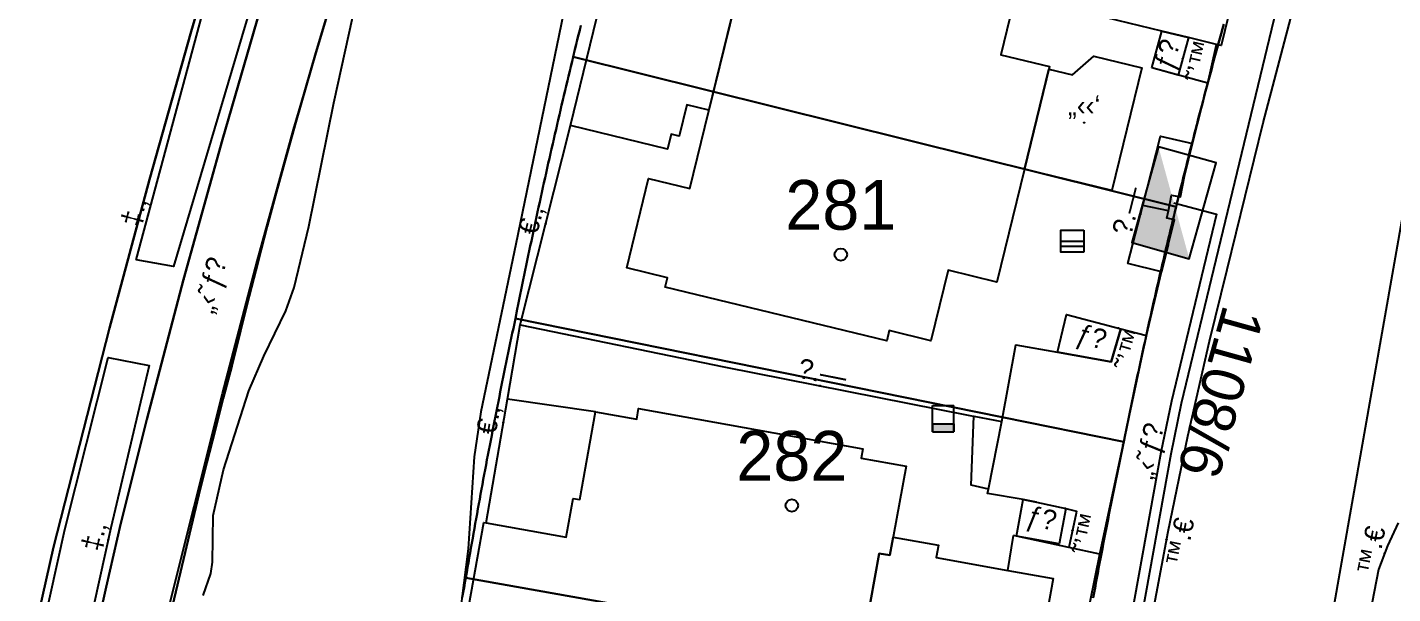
# Model space of a CAD drawing. Header units: metres. Extents: x 218299 to 220222, y 572714 to 574340.
# Drawn here: x 218729.6 to 218784.4, y 573482.5 to 573505.3 of the extents above; entities that cross this region are included whole.
import ezdxf
from ezdxf.enums import TextEntityAlignment as Align

# ---------------------------------------------------------------- set-up
doc = ezdxf.new("R2010")
doc.units = ezdxf.units.M
doc.header["$MEASUREMENT"] = 0
for name, color, linetype in [('1601', 44, 'LANDBORDER'), ('1602', 44, 'Continuous'), ('1603', 44, 'Continuous'), ('6151', 102, 'CABLEUNDEXIST03'), ('6261', 7, 'Continuous'), ('A_POINTS', 2, 'Continuous'), ('M2200', 253, 'Continuous'), ('M2207', 253, 'Continuous'), ('M2401', 7, 'Continuous'), ('M2404', 7, 'Continuous'), ('M2407', 253, 'Continuous'), ('M2408', 253, 'Continuous'), ('M2412', 253, 'Continuous'), ('M2420', 253, 'Continuous'), ('M2602', 253, 'Continuous'), ('M2604', 253, 'Continuous'), ('M2605', 253, 'Continuous'), ('M2612', 253, 'Continuous'), ('M2802', 253, 'Continuous'), ('M2809', 253, 'Continuous'), ('M5203', 253, 'Continuous'), ('M5235', 253, 'Continuous')]:
    doc.layers.add(name, color=color, linetype=linetype)
doc.styles.add('HEBTXT', font='HEBTXT')
doc.styles.add('MAVAT_HEBTXT', font='HEBTXT')
doc.linetypes.add('CABLEUNDEXIST03', pattern='A,3.5,[222,elecad.shx,S=0.01,R=0,X=0,Y=0],1.5', length=5)
doc.linetypes.add('LANDBORDER', pattern='A,6.25,[208,elecad.shx,S=0.02,R=0,X=-0.6,Y=0],12.5,[208,elecad.shx,S=0.02,R=180,X=0.6,Y=0],6.25', length=25)

# ---------------------------------------------------------------- blocks, each defined once
blk = doc.blocks.new('6261')
blk.add_lwpolyline([(-2, -1.2), (2, -1.2), (2, 1.2), (-2, 1.2)], close=True)
at = {"color": 0}
blk.add_solid([(2, 1.2), (-2, -1.2), (2, -1.2)], dxfattribs=at)
at = {"color": 0, "style": 'HEBTXT'}
blk.add_attdef('PIL_NAME', (2.689, 2.418), '', height=1.7, dxfattribs=at)
at = {"style": 'HEBTXT'}
blk.add_attdef('CAMUT_MONIM', (2.489, 0.218), '', height=1.7, dxfattribs=at)
at = {"color": 0, "style": 'HEBTXT', "flags": 1}
for tag, p in [('TYPE', (2.585, -1.773)), ('MAP_TYPE', (2.689, -3.782))]:
    blk.add_attdef(tag, p, '', height=1.7, dxfattribs=at)
blk = doc.blocks.new('1603')
at = {"layer": 'A_POINTS'}
blk.add_circle((0, 0), 0.25, dxfattribs=at)
at = {"color": 0, "style": 'HEBTXT'}
blk.add_attdef('PARCEL_NUM', text='', height=2, dxfattribs=at).set_placement((0, 1), align=Align.CENTER)
at = {"color": 0, "style": 'HEBTXT', "flags": 1}
blk.add_attdef('LOT_NUM', text='', height=2, dxfattribs=at).set_placement((0, -2.5), align=Align.CENTER)
blk = doc.blocks.new('M2404')
blk.add_circle((0, 0), 0.025)
at = {"style": 'MAVAT_HEBTXT'}
blk.add_attdef('NAME', text='', height=0.8, dxfattribs=at).set_placement((0, 1.59), align=Align.MIDDLE)
blk = doc.blocks.new('M2408')
blk.add_circle((0, 0), 0.025)
at = {"style": 'MAVAT_HEBTXT'}
blk.add_attdef('NAME', text='', height=0.8, dxfattribs=at).set_placement((0, 1.59), align=Align.MIDDLE)
blk = doc.blocks.new('M2602')
blk.add_circle((0, 0), 0.025)
at = {"style": 'MAVAT_HEBTXT'}
blk.add_attdef('NAME', text='', height=0.8, dxfattribs=at).set_placement((0, 1.59), align=Align.MIDDLE)
blk = doc.blocks.new('M2604')
blk.add_circle((0, 0), 0.025)
at = {"style": 'MAVAT_HEBTXT'}
blk.add_attdef('NAME', text='', height=0.8, dxfattribs=at).set_placement((0, 1.59), align=Align.MIDDLE)
blk = doc.blocks.new('M2605')
blk.add_circle((0, 0), 0.025)
at = {"style": 'MAVAT_HEBTXT'}
blk.add_attdef('NAME', text='', height=0.8, dxfattribs=at).set_placement((0, 1.59), align=Align.MIDDLE)
blk = doc.blocks.new('M2612')
blk.add_circle((0, 0), 0.025)
at = {"style": 'MAVAT_HEBTXT'}
blk.add_attdef('NAME', text='', height=0.8, dxfattribs=at).set_placement((0, 1.59), align=Align.MIDDLE)
blk = doc.blocks.new('M2207')
blk.add_circle((0, 0), 0.025)
at = {"style": 'MAVAT_HEBTXT'}
blk.add_attdef('NAME', text='', height=0.8, dxfattribs=at).set_placement((0, 1.59), align=Align.MIDDLE)
blk = doc.blocks.new('M2412')
blk.add_circle((0, 0), 0.025)
at = {"style": 'MAVAT_HEBTXT'}
blk.add_attdef('NAME', text='', height=0.8, dxfattribs=at).set_placement((0, 1.59), align=Align.MIDDLE)
blk = doc.blocks.new('M5203')
for points in [[(1.54, -1.47), (-1.54, -1.47), (-1.54, 1.47), (1.54, 1.47)], [(-1.54, 0), (1.54, 0)], [(1.54, 1.47), (1.54, -1.47)], [(-1.54, -0.66), (1.54, -0.66)]]:
    blk.add_lwpolyline(points)
at = {"style": 'MAVAT_HEBTXT', "flags": 1}
for tag, p in [('MARK', (0, 3.2)), ('HEIGHT', (0, -3.3)), ('NAME', (0, -5.87))]:
    blk.add_attdef(tag, text='', height=0.8, dxfattribs=at).set_placement(p, align=Align.MIDDLE)
blk = doc.blocks.new('*U89')
at = {"linetype": 'Continuous'}
for p, q in [((-0.85, 0), (-0.85, -0.66)), ((0.85, 0), (0.85, -0.66))]:
    blk.add_line(p, q, dxfattribs=at)
blk.add_solid([(-0.85, 0), (-0.85, -0.66), (0.85, -0.66)], dxfattribs=at)
at = {"linetype": 'Continuous', "extrusion": (0, 0, -1)}
blk.add_solid([(0.85, 0), (-0.85, 0), (-0.85, -0.66)], dxfattribs=at)
blk = doc.blocks.new('M5235')
for points in [[(-0.85, 1.47), (0.85, 1.47)], [(-0.85, -0.66), (-0.85, 1.47)], [(0.85, -0.66), (0.85, 1.47)], [(-0.85, 0), (0.85, 0)], [(-0.85, -0.66), (0.85, -0.66)]]:
    blk.add_lwpolyline(points)
at = {"linetype": 'Continuous'}
blk.add_blockref('*U89', (0, 0), dxfattribs=at)
at = {"style": 'MAVAT_HEBTXT', "flags": 1}
for tag, p in [('MARK', (0, 2.72)), ('HEIGHT', (0, -1.92)), ('NAME', (0, -4.48))]:
    blk.add_attdef(tag, text='', height=0.8, dxfattribs=at).set_placement(p, align=Align.MIDDLE)
blk = doc.blocks.new('111')
at = {"layer": 'M2200'}
for points in [[(218769.419, 573507.243, 576.795), (218768.678, 573504.201, 576.915), (218770.63, 573503.726, 576.255), (218769.625, 573499.6, 576.241), (218768.52, 573495.061, 576.225), (218766.556, 573495.539, 577.005), (218765.864, 573492.699, 576.795), (218764.196, 573493.106, 579.195), (218764.095, 573492.689, 579.195), (218755.19, 573494.858, 579.375), (218755.281, 573495.232, 579.315), (218753.642, 573495.631, 576.675), (218754.516, 573499.221, 576.705), (218756.179, 573498.816, 579.195), (218757.997, 573506.283, 579.195)], [(218747.14, 573481.124, 575.16), (218747.907, 573485.387, 575.25), (218747.989, 573485.372, 575.248), (218751.208, 573484.793, 575.16), (218751.489, 573486.356, 575.13), (218751.757, 573486.307, 575.775), (218752.392, 573489.835, 575.79), (218752.392, 573489.835, 575.79), (218754.043, 573489.538, 578.37), (218754.121, 573489.973, 578.37), (218763.135, 573488.351, 578.325), (218763.068, 573487.982, 578.325), (218764.868, 573487.658, 575.925), (218764.222, 573484.069, 575.985), (218764.222, 573484.069, 575.985), (218763.792, 573484.146, 576.615), (218763.792, 573484.146, 576.615), (218762.401, 573476.42, 576.87)]]:
    blk.add_polyline3d(points, dxfattribs=at)
at = {"layer": 'M2207'}
for points in [[(218778.779, 573510.589, 575.129), (218778.056, 573507.596, 575.129), (218778.253, 573507.549, 574.649), (218778.253, 573507.549, 574.649), (218777.534, 573504.574, 574.499), (218777.349, 573504.619, 574.503), (218776.219, 573504.892, 574.53), (218775.153, 573505.15, 574.555), (218772.496, 573505.792, 574.619), (218772.546, 573506, 574.642), (218773.254, 573508.929, 574.966), (218773.939, 573511.759, 575.279), (218774.247, 573511.685, 575.269), (218774.888, 573511.53, 575.249), (218777.399, 573510.923, 575.171)], [(218757.201, 573510.238, 576.719), (218756.336, 573506.688, 576.719), (218757.997, 573506.283, 576.689), (218756.948, 573501.973, 576.149), (218756.06, 573502.19, 576.089), (218755.752, 573500.927, 575.789), (218755.433, 573501.005, 576.269), (218755.287, 573500.404, 576.179), (218751.381, 573501.355, 576.119), (218751.381, 573501.355, 576.119), (218752.696, 573506.754, 576.524), (218752.378, 573506.831, 576.509), (218753.145, 573509.982, 576.299), (218753.278, 573509.95, 576.299), (218753.679, 573510.97, 576.299), (218753.679, 573510.97, 576.299)], [(218769.625, 573499.6, 576.119), (218770.605, 573503.625, 576.119), (218771.555, 573503.394, 576.119), (218772.414, 573504.14, 575.969), (218774.341, 573503.67, 575.729), (218773.141, 573498.744, 575.729)], [(218762.401, 573476.42, 575.879), (218763.792, 573484.146, 575.879), (218764.222, 573484.069, 575.819), (218764.354, 573484.802, 575.819), (218766.167, 573484.476, 575.519), (218766.077, 573483.976, 575.519), (218768.957, 573483.458, 575.298), (218770.781, 573483.13, 575.159), (218770.139, 573479.559, 575.159), (218770.073, 573479.191, 575.159), (218770.073, 573479.191, 575.159), (218765.422, 573480.028, 575.369), (218765.33, 573479.518, 575.369), (218769.599, 573478.749, 575.219), (218768.882, 573474.763, 575.219), (218767.349, 573475.039, 575.339), (218765.655, 573474.4, 575.399), (218765.655, 573474.4, 575.399), (218764.373, 573474.631, 575.399), (218764.539, 573475.555, 575.399), (218762.647, 573475.895, 575.849), (218762.731, 573476.361, 575.849)]]:
    blk.add_polyline3d(points, close=True, dxfattribs=at)
at = {"layer": 'M2401'}
for points in [[(218774.684, 573481.171, 571.443), (218775.397, 573485.025, 571.644), (218776.19, 573488.864, 571.85), (218777.06, 573492.686, 572.061), (218777.768, 573495.559, 572.223), (218777.77, 573495.565, 572.223), (218779.222, 573501.463, 572.493), (218780.461, 573506.197, 572.707), (218781.775, 573510.91, 572.94), (218783.102, 573515.394, 573.181), (218783.164, 573515.601, 573.192), (218783.176, 573515.641, 573.195), (218784.021, 573515.38, 573.21), (218784.225, 573515.328, 573.21), (218784.434, 573515.356, 573.21)], [(218750.185, 573545.039, 575.946), (218747.973, 573539.553, 575.71), (218745.83, 573534.039, 575.448), (218743.759, 573528.5, 575.159), (218741.759, 573522.936, 574.844), (218739.831, 573517.349, 574.503), (218739.714, 573516.982, 574.486), (218737.887, 573511.071, 574.203), (218736.136, 573505.138, 573.911), (218734.461, 573499.183, 573.611), (218732.863, 573493.207, 573.303), (218730.605, 573484.389, 572.823), (218729.554, 573479.671, 572.641)], [(218784.64, 573485.379, 571.767), (218784.214, 573484.451, 571.707), (218783.853, 573483.499, 571.608), (218783.42, 573481.288, 571.428)]]:
    blk.add_polyline3d(points, dxfattribs=at)
at = {"layer": 'M2404'}
for points in [[(218774.684, 573481.171, 571.443), (218775.397, 573485.025, 571.644), (218776.19, 573488.864, 571.85), (218777.06, 573492.686, 572.061), (218777.768, 573495.559, 572.223), (218777.77, 573495.565, 572.223), (218779.222, 573501.463, 572.493), (218780.461, 573506.197, 572.707), (218781.775, 573510.91, 572.94), (218783.102, 573515.394, 573.181), (218783.164, 573515.601, 573.192), (218783.176, 573515.641, 573.195), (218784.021, 573515.38, 573.21), (218784.225, 573515.328, 573.21), (218784.434, 573515.356, 573.21)], [(218750.185, 573545.039, 575.946), (218747.973, 573539.553, 575.71), (218745.83, 573534.039, 575.448), (218743.759, 573528.5, 575.159), (218741.759, 573522.936, 574.844), (218739.831, 573517.349, 574.503), (218739.714, 573516.982, 574.486), (218737.887, 573511.071, 574.203), (218736.136, 573505.138, 573.911), (218734.461, 573499.183, 573.611), (218732.863, 573493.207, 573.303), (218730.605, 573484.389, 572.823), (218729.554, 573479.671, 572.641)], [(218784.64, 573485.379, 571.767), (218784.214, 573484.451, 571.707), (218783.853, 573483.499, 571.608), (218783.42, 573481.288, 571.428)]]:
    blk.add_polyline3d(points, dxfattribs=at)
at = {"layer": 'M2407'}
for points in [[(218752.392, 573489.835, 572.778), (218748.85, 573490.351, 572.838)], [(218768.179, 573486.734, 572.598), (218767.482, 573486.89, 572.598), (218767.587, 573489.668, 572.538)]]:
    blk.add_polyline3d(points, dxfattribs=at)
at = {"layer": 'M2408'}
for points in [[(218731.533, 573477.454, 572.501), (218732.725, 573482.786, 572.763), (218733.319, 573485.359, 572.862), (218734.358, 573489.525, 573.09), (218735.837, 573495.167, 573.391), (218737.393, 573500.79, 573.68), (218739.024, 573506.391, 573.957), (218740.732, 573511.97, 574.224), (218742.515, 573517.526, 574.479), (218744.374, 573523.057, 574.722), (218745.695, 573526.86, 574.945), (218747.5, 573531.846, 575.234), (218749.381, 573536.804, 575.519), (218751.336, 573541.734, 575.801)], [(218735.132, 573481.537, 572.763), (218737.392, 573490.58, 573.243), (218738.785, 573495.896, 573.51), (218740.256, 573501.19, 573.778), (218741.803, 573506.463, 574.048), (218742.986, 573510.287, 574.245), (218743.427, 573511.713, 574.319), (218744.947, 573516.396, 574.563), (218746.632, 573521.389, 574.841), (218748.393, 573526.356, 575.117), (218750.229, 573531.296, 575.389), (218752.14, 573536.207, 575.66), (218754.125, 573541.089, 575.927)], [(218776.058, 573499.313, 572.418), (218776.378, 573500.635, 572.418)], [(218775.407, 573496.559, 572.268), (218775.128, 573495.473, 572.238)], [(218772.651, 573484.118, 571.683), (218774.529, 573492.907, 572.043)]]:
    blk.add_polyline3d(points, dxfattribs=at)
at = {"layer": 'M2412'}
for points in [[(218774.741, 573503.674, 573.528), (218775.146, 573505.152, 573.528), (218776.219, 573504.892, 572.748), (218775.799, 573503.384, 572.748)], [(218770.954, 573492.236, 573.468), (218771.323, 573493.752, 573.468), (218773.5, 573493.178, 572.088), (218773.5, 573493.178, 572.088), (218773.112, 573491.844, 572.088), (218773.112, 573491.844, 572.088)], [(218769.31, 573484.833, 572.568), (218769.577, 573486.314, 572.568), (218770.105, 573486.202, 572.327), (218771.289, 573485.952, 571.788), (218771.021, 573484.526, 571.788)]]:
    blk.add_polyline3d(points, close=True, dxfattribs=at)
at = {"layer": 'M2420', "linetype": 'Continuous', "lineweight": -3}
blk.add_lwpolyline([(218778.789, 573430.643), (218779.13, 573454.178), (218781.552, 573479.091), (218784.91, 573498.19)], dxfattribs=at)
at = {"layer": 'M2602'}
for points in [[(218749.385, 573493.449, 575.13), (218751.381, 573501.355, 575.13)], [(218775.407, 573496.559, 573.798), (218775.407, 573496.559, 573.798), (218775.657, 573497.561, 573.798), (218775.354, 573497.629, 573.798), (218775.415, 573497.928, 573.798), (218775.542, 573498.552, 573.798), (218775.895, 573498.485, 573.798), (218776.058, 573499.313, 573.798), (218776.058, 573499.313, 573.798)], [(218775.415, 573497.928, 573.858), (218774.379, 573498.145, 573.858)], [(218747.989, 573485.372, 575.1), (218748.85, 573490.351, 575.303), (218749.367, 573493.345, 575.426), (218749.385, 573493.449, 575.43), (218749.385, 573493.449, 575.43)], [(218770.954, 573492.236, 573.828), (218773.112, 573491.844, 573.738)], [(218770.105, 573486.202, 574.338), (218771.289, 573485.952, 574.338), (218771.725, 573485.85, 574.338), (218771.706, 573485.76, 574.338)], [(218768.957, 573483.458, 572.688), (218769.19, 573484.859, 572.688)]]:
    blk.add_polyline3d(points, dxfattribs=at)
at = {"layer": 'M2604'}
for points in [[(218733.932, 573495.954, 573.902), (218736.765, 573506.519, 574.442), (218740.016, 573516.987, 575.162), (218743.107, 573526.033, 575.702), (218748.505, 573540.6, 576.602), (218753.688, 573552.804, 577.322), (218759.242, 573564.889, 577.862), (218766.372, 573578.912, 578.402), (218769.81, 573585.225, 579.122), (218775.182, 573594.525, 579.482), (218782.076, 573605.438, 579.842), (218790.236, 573617.535, 580.382)], [(218788.293, 573611.76, 580.202), (218782.466, 573602.846, 579.842), (218777.231, 573594.174, 579.662), (218771.966, 573585.079, 579.302), (218767.194, 573576.094, 578.582), (218761.324, 573564.815, 578.042), (218756.022, 573553.319, 577.502), (218751.083, 573541.95, 576.962), (218747.189, 573531.851, 576.422), (218744.173, 573523.668, 575.702), (218740.899, 573514.059, 574.982), (218738.174, 573504.93, 574.442), (218735.428, 573495.689, 574.082), (218733.932, 573495.954, 573.902)], [(218729.577, 573478.38, 573.182), (218731.062, 573485.108, 573.542), (218732.801, 573492.027, 573.722), (218734.445, 573491.707, 573.722), (218732.914, 573485.173, 573.722), (218731.348, 573478.061, 573.542), (218729.577, 573478.38, 573.182)]]:
    blk.add_polyline3d(points, dxfattribs=at)
at = {"layer": 'M2605'}
for points in [[(218771.323, 573493.752, 573.528), (218773.5, 573493.178, 573.528), (218774.529, 573492.907, 573.528), (218774.529, 573492.907, 573.528), (218775.128, 573495.473, 573.528), (218775.128, 573495.473, 573.528), (218773.779, 573495.812, 573.528), (218774.379, 573498.145, 573.528), (218775.093, 573500.926, 573.528), (218776.378, 573500.635, 573.528), (218776.378, 573500.635, 573.528), (218776.998, 573503.056, 573.528), (218776.998, 573503.056, 573.528), (218774.741, 573503.674, 573.528)], [(218749.367, 573493.345, 573.618), (218757.552, 573491.65, 573.618), (218767.434, 573489.698, 573.565), (218767.587, 573489.668, 573.564), (218768.722, 573489.444, 573.558), (218769.277, 573492.53, 573.498), (218770.954, 573492.236, 573.468), (218770.954, 573492.236, 573.468)], [(218770.105, 573486.202, 572.598), (218770.105, 573486.202, 572.598), (218769.578, 573486.313, 572.598), (218768.143, 573486.549, 572.598), (218768.179, 573486.734, 572.598), (218768.722, 573489.444, 572.598)], [(218770.139, 573479.559, 572.478), (218771.361, 573479.344, 572.478), (218771.676, 573479.289, 572.478), (218772.651, 573484.118, 572.628), (218772.651, 573484.118, 572.628), (218771.406, 573484.384, 572.639), (218769.31, 573484.833, 572.658), (218769.19, 573484.859, 572.659)]]:
    blk.add_polyline3d(points, dxfattribs=at)
at = {"layer": 'M2612'}
for points in [[(218776.998, 573503.056, 574.822), (218777.349, 573504.619, 574.822)], [(218773.112, 573491.844, 573.738), (218773.5, 573493.178, 573.738)], [(218771.706, 573485.76, 574.338), (218771.406, 573484.384, 574.338)]]:
    blk.add_polyline3d(points, dxfattribs=at)
at = {"layer": 'M2802'}
for points in [[(218729.554, 573479.671, 572.641), (218730.605, 573484.389, 572.823), (218732.863, 573493.207, 573.303), (218734.461, 573499.183, 573.611), (218736.136, 573505.138, 573.911), (218737.887, 573511.071, 574.203), (218739.714, 573516.982, 574.486), (218739.831, 573517.349, 574.503), (218741.759, 573522.936, 574.844), (218743.759, 573528.5, 575.159), (218745.83, 573534.039, 575.448), (218747.973, 573539.553, 575.71), (218750.185, 573545.039, 575.946)], [(218751.336, 573541.734, 575.801), (218749.381, 573536.804, 575.519), (218747.5, 573531.846, 575.234), (218745.695, 573526.86, 574.945), (218744.374, 573523.057, 574.722), (218742.515, 573517.526, 574.479), (218740.732, 573511.97, 574.224), (218739.024, 573506.391, 573.957), (218737.393, 573500.79, 573.68), (218735.837, 573495.167, 573.391), (218734.358, 573489.525, 573.09), (218733.319, 573485.359, 572.862), (218732.725, 573482.786, 572.763), (218731.533, 573477.454, 572.501)]]:
    blk.add_polyline3d(points, dxfattribs=at)
at = {"layer": 'M2809'}
for points in [[(218736.624, 573482.445, 572.944), (218736.936, 573483.331, 573.009), (218736.997, 573483.788, 573.043), (218737.02, 573485.668, 573.163), (218737.444, 573487.505, 573.223), (218738.46, 573490.689, 573.283), (218739.064, 573492.077, 573.388), (218739.941, 573493.895, 573.588), (218740.284, 573494.843, 573.643), (218740.873, 573497.298, 573.703), (218741.868, 573502.272, 573.823), (218742.786, 573506.418, 574.067), (218742.985, 573508.515, 574.183), (218742.986, 573510.287, 574.245), (218743.427, 573511.713, 574.319), (218744.947, 573516.396, 574.563), (218746.632, 573521.389, 574.841), (218748.393, 573526.356, 575.117), (218750.229, 573531.296, 575.389), (218752.14, 573536.207, 575.66), (218754.125, 573541.089, 575.927)], [(218761.909, 573542.556, 575.983), (218761.02, 573539.574, 575.84), (218758.938, 573533.699, 575.58), (218757.432, 573529.276, 575.383), (218754.247, 573518.452, 574.783), (218752.35, 573511.482, 574.643), (218751.532, 573507.97, 574.543), (218749.186, 573496.583, 573.883), (218747.778, 573489.845, 573.403), (218747.51, 573488.025, 573.308), (218747.273, 573484.334, 573.16), (218746.923, 573481.592, 573.043)]]:
    blk.add_polyline3d(points, dxfattribs=at)
at = {"layer": 'M2207'}
ref = blk.add_blockref('M2207', (218772.026, 573501.471), dxfattribs=dict(at, xscale=0.5, yscale=0.5, zscale=0.5))
ref.add_attrib('NAME', '„‹‹‘', dxfattribs={"layer": '0', "height": 0.8, "style": 'MAVAT_HEBTXT'}).set_placement((218772.026, 573502.096), align=Align.MIDDLE)
at = {"layer": 'M2404'}
ref = blk.add_blockref('M2404', (218775.337, 573484.699), dxfattribs=dict(at, xscale=0.5, yscale=0.5, zscale=0.5))
ref.add_attrib('NAME', '™.€', dxfattribs={"layer": '0', "height": 0.8, "rotation": 78.918, "style": 'MAVAT_HEBTXT'}).set_placement((218775.877, 573484.593), align=Align.MIDDLE)
ref = blk.add_blockref('M2404', (218784.1, 573484.15), dxfattribs=dict(at, xscale=0.5, yscale=0.5, zscale=0.5))
ref.add_attrib('NAME', '™.€', dxfattribs={"layer": '0', "height": 0.8, "rotation": 78.918, "style": 'MAVAT_HEBTXT'}).set_placement((218783.56, 573484.255), align=Align.MIDDLE)
at = {"layer": 'M2408'}
ref = blk.add_blockref('M2408', (218735.837, 573495.167), dxfattribs=dict(at, xscale=0.5, yscale=0.5, zscale=0.5))
ref.add_attrib('NAME', '„‹˜ƒ\x8e', dxfattribs={"layer": '0', "height": 0.8, "rotation": 75.3145, "style": 'MAVAT_HEBTXT'}).set_placement((218737.013, 573494.911), align=Align.MIDDLE)
ref = blk.add_blockref('M2408', (218773.59, 573488.512), dxfattribs=dict(at, xscale=0.5, yscale=0.5, zscale=0.5))
ref.add_attrib('NAME', '„‹˜ƒ\x8e', dxfattribs={"layer": '0', "height": 0.8, "rotation": 77.9431, "style": 'MAVAT_HEBTXT'}).set_placement((218774.72, 573488.245), align=Align.MIDDLE)
at = {"layer": 'M2412'}
ref = blk.add_blockref('M2412', (218775.983, 573504.044), dxfattribs=dict(at, xscale=0.5, yscale=0.5, zscale=0.5))
ref.add_attrib('NAME', 'ƒ\x8e', dxfattribs={"layer": '0', "height": 0.8, "rotation": 74.4238, "style": 'MAVAT_HEBTXT'}).set_placement((218775.453, 573504.191), align=Align.MIDDLE)
ref = blk.add_blockref('M2412', (218773.409, 573493.202), dxfattribs=dict(at, xscale=0.5, yscale=0.5, zscale=0.5))
ref.add_attrib('NAME', 'ƒ\x8e', dxfattribs={"layer": '0', "height": 0.8, "rotation": 345.2247, "style": 'MAVAT_HEBTXT'}).set_placement((218772.302, 573492.762), align=Align.MIDDLE)
ref = blk.add_blockref('M2412', (218771.261, 573485.958), dxfattribs=dict(at, xscale=0.5, yscale=0.5, zscale=0.5))
ref.add_attrib('NAME', 'ƒ\x8e', dxfattribs={"layer": '0', "height": 0.8, "rotation": 348.0748, "style": 'MAVAT_HEBTXT'}).set_placement((218770.302, 573485.459), align=Align.MIDDLE)
at = {"layer": 'M2602'}
ref = blk.add_blockref('M2602', (218750.383, 573497.402), dxfattribs=dict(at, xscale=0.5, yscale=0.5, zscale=0.5))
ref.add_attrib('NAME', '€.‚', dxfattribs={"layer": '0', "height": 0.8, "rotation": 75.8329, "style": 'MAVAT_HEBTXT'}).set_placement((218749.85, 573497.537), align=Align.MIDDLE)
ref = blk.add_blockref('M2602', (218748.687, 573489.411), dxfattribs=dict(at, xscale=0.5, yscale=0.5, zscale=0.5))
ref.add_attrib('NAME', '€.‚', dxfattribs={"layer": '0', "height": 0.8, "rotation": 80.1929, "style": 'MAVAT_HEBTXT'}).set_placement((218748.145, 573489.504), align=Align.MIDDLE)
at = {"layer": 'M2604'}
ref = blk.add_blockref('M2604', (218734.408, 573497.73), dxfattribs=dict(at, xscale=0.5, yscale=0.5, zscale=0.5))
ref.add_attrib('NAME', '‡.‚', dxfattribs={"layer": '0', "height": 0.8, "rotation": 74.9896, "style": 'MAVAT_HEBTXT'}).set_placement((218733.877, 573497.872), align=Align.MIDDLE)
ref = blk.add_blockref('M2604', (218732.809, 573484.693), dxfattribs=dict(at, xscale=0.5, yscale=0.5, zscale=0.5))
ref.add_attrib('NAME', '‡.‚', dxfattribs={"layer": '0', "height": 0.8, "rotation": 76.816, "style": 'MAVAT_HEBTXT'}).set_placement((218732.273, 573484.818), align=Align.MIDDLE)
at = {"layer": 'M2605'}
ref = blk.add_blockref('M2605', (218774.289, 573497.795), dxfattribs=dict(at, xscale=0.5, yscale=0.5, zscale=0.5))
ref.add_attrib('NAME', '\x9a.—', dxfattribs={"layer": '0', "height": 0.8, "rotation": 75.5865, "style": 'MAVAT_HEBTXT'}).set_placement((218773.756, 573497.932), align=Align.MIDDLE)
ref = blk.add_blockref('M2605', (218761.41, 573490.888), dxfattribs=dict(at, xscale=0.5, yscale=0.5, zscale=0.5))
ref.add_attrib('NAME', '\x9a.—', dxfattribs={"layer": '0', "height": 0.8, "rotation": 348.8249, "style": 'MAVAT_HEBTXT'}).set_placement((218761.517, 573491.428), align=Align.MIDDLE)
at = {"layer": 'M2612'}
ref = blk.add_blockref('M2612', (218777.174, 573503.837), dxfattribs=dict(at, xscale=0.5, yscale=0.5, zscale=0.5))
ref.add_attrib('NAME', '˜’™', dxfattribs={"layer": '0', "height": 0.8, "rotation": 77.358, "style": 'MAVAT_HEBTXT'}).set_placement((218776.637, 573503.958), align=Align.MIDDLE)
ref = blk.add_blockref('M2612', (218773.306, 573492.511), dxfattribs=dict(at, xscale=0.5, yscale=0.5, zscale=0.5))
ref.add_attrib('NAME', '˜’™', dxfattribs={"layer": '0', "height": 0.8, "rotation": 73.7946, "style": 'MAVAT_HEBTXT'}).set_placement((218773.834, 573492.358), align=Align.MIDDLE)
ref = blk.add_blockref('M2612', (218771.556, 573485.072), dxfattribs=dict(at, xscale=0.5, yscale=0.5, zscale=0.5))
ref.add_attrib('NAME', '˜’™', dxfattribs={"layer": '0', "height": 0.8, "rotation": 77.703, "style": 'MAVAT_HEBTXT'}).set_placement((218772.093, 573484.955), align=Align.MIDDLE)
at = {"layer": 'M5203', "xscale": 0.3, "yscale": 0.3, "zscale": 0.3}
blk.add_blockref('M5203', (218771.547, 573496.699, 573.746), dxfattribs=at)
at = {"layer": 'M5235', "xscale": 0.5, "yscale": 0.5, "zscale": 0.5}
blk.add_blockref('M5235', (218766.359, 573489.362, 572.606), dxfattribs=at)

msp = doc.modelspace()

# ---------------------------------------------------------------- linework, layer by layer
at = {"layer": '1601'}
for points in [[(218735.2143, 573481.3017), (218735.5189, 573482.6017), (218735.83, 573483.9), (218736.137, 573485.199), (218736.4505, 573486.4965), (218736.7706, 573487.7924), (218737.0972, 573489.0866), (218737.4303, 573490.3792), (218737.77, 573491.67), (218738.1153, 573493.0788), (218738.4683, 573494.4857), (218738.829, 573495.8906), (218739.1974, 573497.2935), (218739.5735, 573498.6944), (218739.9573, 573500.0932), (218740.3487, 573501.4899), (218740.7477, 573502.8844), (218741.1544, 573504.2767), (218741.5686, 573505.6668)], [(218741.5686, 573505.6668), (218741.1544, 573504.2767), (218740.7477, 573502.8844), (218740.3487, 573501.4899), (218739.9573, 573500.0932), (218739.5735, 573498.6944), (218739.1974, 573497.2935), (218738.829, 573495.8906), (218738.4683, 573494.4857), (218738.1153, 573493.0788), (218737.77, 573491.67), (218737.4303, 573490.3792), (218737.0972, 573489.0866), (218736.7706, 573487.7924), (218736.4505, 573486.4965), (218736.137, 573485.199), (218735.83, 573483.9), (218735.5189, 573482.6017), (218735.2143, 573481.3017)]]:
    msp.add_lwpolyline(points, dxfattribs=at)
at = {"layer": '1602'}
for points in [[(218741.5686, 573505.6668), (218741.1544, 573504.2767), (218740.7477, 573502.8844), (218740.3487, 573501.4899), (218739.9573, 573500.0932), (218739.5735, 573498.6944), (218739.1974, 573497.2935), (218738.829, 573495.8906), (218738.4683, 573494.4857), (218738.1153, 573493.0788), (218737.77, 573491.67), (218737.4303, 573490.3792), (218737.0972, 573489.0866), (218736.7706, 573487.7924), (218736.4505, 573486.4965), (218736.137, 573485.199), (218735.83, 573483.9), (218735.5189, 573482.6017), (218735.2143, 573481.3017)], [(218735.2143, 573481.3017), (218735.5189, 573482.6017), (218735.83, 573483.9), (218736.137, 573485.199), (218736.4505, 573486.4965), (218736.7706, 573487.7924), (218737.0972, 573489.0866), (218737.4303, 573490.3792), (218737.77, 573491.67), (218738.1153, 573493.0788), (218738.4683, 573494.4857), (218738.829, 573495.8906), (218739.1974, 573497.2935), (218739.5735, 573498.6944), (218739.9573, 573500.0932), (218740.3487, 573501.4899), (218740.7477, 573502.8844), (218741.1544, 573504.2767), (218741.5686, 573505.6668)], [(218751.8019, 573505.3854), (218751.7538, 573505.1912), (218751.7058, 573504.9971), (218751.658, 573504.8029), (218751.6103, 573504.6087), (218751.5627, 573504.4144), (218751.491, 573504.12), (218751.444, 573503.9256), (218751.3971, 573503.7312), (218751.3504, 573503.5367), (218751.3039, 573503.3422), (218751.2575, 573503.1477), (218751.2112, 573502.9531), (218751.1651, 573502.7585), (218751.1191, 573502.5638), (218751.0733, 573502.3691), (218751.0276, 573502.1744), (218750.9821, 573501.9797), (218750.9368, 573501.7849), (218750.8916, 573501.5901), (218750.8465, 573501.3952), (218750.8016, 573501.2003), (218750.7568, 573501.0054), (218750.7122, 573500.8104), (218750.6677, 573500.6154), (218750.6234, 573500.4204), (218750.5793, 573500.2253), (218750.5352, 573500.0302), (218750.4914, 573499.8351), (218750.4477, 573499.6399), (218750.4041, 573499.4447), (218750.3607, 573499.2495), (218750.3174, 573499.0542), (218750.2743, 573498.8589), (218750.2314, 573498.6636), (218750.1886, 573498.4683), (218750.1459, 573498.2729), (218750.1034, 573498.0774), (218750.061, 573497.882), (218750.0188, 573497.6865), (218749.9767, 573497.4909), (218749.9348, 573497.2954), (218749.8931, 573497.0998), (218749.8515, 573496.9042), (218749.81, 573496.7085), (218749.7687, 573496.5128), (218749.7275, 573496.3171), (218749.6865, 573496.1214), (218749.6457, 573495.9256), (218749.605, 573495.7298), (218749.5644, 573495.5339), (218749.524, 573495.338), (218749.4838, 573495.1421), (218749.4437, 573494.9462), (218749.4037, 573494.7502), (218749.3639, 573494.5542), (218749.3243, 573494.3582), (218749.2848, 573494.1621), (218749.2454, 573493.966), (218749.17, 573493.588), (218749.1285, 573493.3924), (218749.0872, 573493.1967), (218749.046, 573493.001), (218749.0049, 573492.8052), (218748.964, 573492.6094), (218748.9233, 573492.4136), (218748.8827, 573492.2178), (218748.8422, 573492.0219), (218748.802, 573491.826), (218748.7618, 573491.6301), (218748.7218, 573491.4341), (218748.682, 573491.2381), (218748.6423, 573491.0421), (218748.6028, 573490.8461), (218748.5634, 573490.65), (218748.5241, 573490.4539), (218748.4851, 573490.2577), (218748.4461, 573490.0616), (218748.4073, 573489.8654), (218748.3687, 573489.6691), (218748.3302, 573489.4729), (218748.2919, 573489.2766), (218748.2537, 573489.0802), (218748.2157, 573488.8839), (218748.1778, 573488.6875), (218748.1401, 573488.4911), (218748.1025, 573488.2947), (218748.0651, 573488.0982), (218748.0278, 573487.9017), (218747.9907, 573487.7052), (218747.9537, 573487.5086), (218747.9169, 573487.312), (218747.8802, 573487.1154), (218747.8437, 573486.9188), (218747.8073, 573486.7221), (218747.7711, 573486.5254), (218747.7351, 573486.3287), (218747.6992, 573486.132), (218747.6634, 573485.9352), (218747.6278, 573485.7384), (218747.5923, 573485.5415), (218747.557, 573485.3447), (218747.5219, 573485.1478), (218747.4869, 573484.9509), (218747.452, 573484.754), (218747.4173, 573484.557), (218747.3828, 573484.36), (218747.3484, 573484.163), (218747.3141, 573483.9659), (218747.28, 573483.7689), (218747.2461, 573483.5718), (218747.2123, 573483.3746), (218747.175, 573483.156), (218747.1398, 573482.9591), (218747.1047, 573482.7622), (218747.0697, 573482.5653), (218747.0349, 573482.3684)], [(218777.6413, 573505.4356), (218777.5877, 573505.2429), (218777.5343, 573505.0502), (218777.481, 573504.8574), (218777.428, 573504.6646), (218777.375, 573504.4717), (218777.3223, 573504.2788), (218777.2697, 573504.0858), (218777.2173, 573503.8928), (218777.165, 573503.6998), (218777.1129, 573503.5067), (218777.061, 573503.3135), (218777.0092, 573503.1203), (218776.9576, 573502.9271), (218776.9062, 573502.7338), (218776.8549, 573502.5405), (218776.8038, 573502.3472), (218776.7529, 573502.1538), (218776.7021, 573501.9603), (218776.6515, 573501.7668), (218776.601, 573501.5733), (218776.5507, 573501.3797), (218776.5006, 573501.1861), (218776.4507, 573500.9924), (218776.4009, 573500.7987), (218776.3512, 573500.605), (218776.3018, 573500.4112), (218776.2525, 573500.2174), (218776.2034, 573500.0235), (218776.1544, 573499.8296), (218776.1056, 573499.6356), (218776.057, 573499.4416), (218776.0085, 573499.2476), (218775.9602, 573499.0535), (218775.912, 573498.8594), (218775.8641, 573498.6652), (218775.8163, 573498.471), (218775.7686, 573498.2768), (218775.721, 573498.082), (218751.491, 573504.12), (218751.5627, 573504.4144), (218751.6103, 573504.6087), (218751.658, 573504.8029), (218751.7058, 573504.9971), (218751.7538, 573505.1912), (218751.8019, 573505.3854)], [(218772.3906, 573482.3576), (218772.4265, 573482.5543), (218772.4625, 573482.7511), (218772.4987, 573482.9478), (218772.535, 573483.1444), (218772.5716, 573483.3411), (218772.6083, 573483.5377), (218772.6451, 573483.7343), (218772.6822, 573483.9308), (218772.7194, 573484.1273), (218772.7567, 573484.3238), (218772.7943, 573484.5202), (218772.8319, 573484.7166), (218772.8698, 573484.913), (218772.9078, 573485.1094), (218772.9461, 573485.3057), (218772.9844, 573485.502), (218773.023, 573485.6982), (218773.0617, 573485.8945), (218773.1005, 573486.0906), (218773.1396, 573486.2868), (218773.1788, 573486.4829), (218773.2181, 573486.679), (218773.2577, 573486.8751), (218773.2974, 573487.0711), (218773.3372, 573487.2671), (218773.3773, 573487.463), (218773.4175, 573487.6589), (218773.4579, 573487.8548), (218773.4984, 573488.0507), (218773.5391, 573488.2465), (218773.58, 573488.4423), (218773.621, 573488.638), (218773.6754, 573488.9079), (218773.7151, 573489.1039), (218773.7549, 573489.2999), (218773.795, 573489.4959), (218773.8352, 573489.6918), (218773.8755, 573489.8877), (218773.9161, 573490.0835), (218773.9568, 573490.2794), (218773.9976, 573490.4751), (218774.0387, 573490.6709), (218774.0799, 573490.8666), (218774.1212, 573491.0623), (218774.1628, 573491.2579), (218774.2045, 573491.4535), (218774.2463, 573491.6491), (218774.2883, 573491.8446), (218774.3305, 573492.0401), (218774.3729, 573492.2356), (218774.4154, 573492.431), (218774.4581, 573492.6264), (218774.501, 573492.8217), (218774.544, 573493.0171), (218774.5872, 573493.2123), (218774.6306, 573493.4076), (218774.6741, 573493.6028), (218774.7178, 573493.798), (218774.7617, 573493.9931), (218774.8057, 573494.1882), (218774.8499, 573494.3832), (218774.8942, 573494.5783), (218774.9388, 573494.7732), (218774.9834, 573494.9682), (218775.0283, 573495.1631), (218775.0733, 573495.358), (218775.1185, 573495.5528), (218775.1639, 573495.7476), (218775.2094, 573495.9423), (218775.2551, 573496.137), (218775.3009, 573496.3317), (218775.3469, 573496.5263), (218775.3931, 573496.7209), (218775.4394, 573496.9155), (218775.486, 573497.11), (218775.5326, 573497.3045), (218775.5795, 573497.4989), (218775.6265, 573497.6933), (218775.6737, 573497.8877), (218775.721, 573498.082), (218775.7686, 573498.2768), (218775.8163, 573498.471), (218775.8641, 573498.6652), (218775.912, 573498.8594), (218775.9602, 573499.0535), (218776.0085, 573499.2476), (218776.057, 573499.4416), (218776.1056, 573499.6356), (218776.1544, 573499.8296), (218776.2034, 573500.0235), (218776.2525, 573500.2174), (218776.3018, 573500.4112), (218776.3512, 573500.605), (218776.4009, 573500.7987), (218776.4507, 573500.9924), (218776.5006, 573501.1861), (218776.5507, 573501.3797), (218776.601, 573501.5733), (218776.6515, 573501.7668), (218776.7021, 573501.9603), (218776.7529, 573502.1538), (218776.8038, 573502.3472), (218776.8549, 573502.5405), (218776.9062, 573502.7338), (218776.9576, 573502.9271), (218777.0092, 573503.1203), (218777.061, 573503.3135), (218777.1129, 573503.5067), (218777.165, 573503.6998), (218777.2173, 573503.8928), (218777.2697, 573504.0858), (218777.3223, 573504.2788), (218777.375, 573504.4717), (218777.428, 573504.6646), (218777.481, 573504.8574), (218777.5343, 573505.0502), (218777.5877, 573505.2429), (218777.6413, 573505.4356)], [(218771.771, 573478.794), (218747.175, 573483.156), (218747.2123, 573483.3746), (218747.2461, 573483.5718), (218747.28, 573483.7689), (218747.3141, 573483.9659), (218747.3484, 573484.163), (218747.3828, 573484.36), (218747.4173, 573484.557), (218747.452, 573484.754), (218747.4869, 573484.9509), (218747.5219, 573485.1478), (218747.557, 573485.3447), (218747.5923, 573485.5415), (218747.6278, 573485.7384), (218747.6634, 573485.9352), (218747.6992, 573486.132), (218747.7351, 573486.3287), (218747.7711, 573486.5254), (218747.8073, 573486.7221), (218747.8437, 573486.9188), (218747.8802, 573487.1154), (218747.9169, 573487.312), (218747.9537, 573487.5086), (218747.9907, 573487.7052), (218748.0278, 573487.9017), (218748.0651, 573488.0982), (218748.1025, 573488.2947), (218748.1401, 573488.4911), (218748.1778, 573488.6875), (218748.2157, 573488.8839), (218748.2537, 573489.0802), (218748.2919, 573489.2766), (218748.3302, 573489.4729), (218748.3687, 573489.6691), (218748.4073, 573489.8654), (218748.4461, 573490.0616), (218748.4851, 573490.2577), (218748.5241, 573490.4539), (218748.5634, 573490.65), (218748.6028, 573490.8461), (218748.6423, 573491.0421), (218748.682, 573491.2381), (218748.7218, 573491.4341), (218748.7618, 573491.6301), (218748.802, 573491.826), (218748.8422, 573492.0219), (218748.8827, 573492.2178), (218748.9233, 573492.4136), (218748.964, 573492.6094), (218749.0049, 573492.8052), (218749.046, 573493.001), (218749.0872, 573493.1967), (218749.1285, 573493.3924), (218749.17, 573493.588), (218773.621, 573488.638), (218773.58, 573488.4423), (218773.5391, 573488.2465), (218773.4984, 573488.0507), (218773.4579, 573487.8548), (218773.4175, 573487.6589), (218773.3773, 573487.463), (218773.3372, 573487.2671), (218773.2974, 573487.0711), (218773.2577, 573486.8751), (218773.2181, 573486.679), (218773.1788, 573486.4829), (218773.1396, 573486.2868), (218773.1005, 573486.0906), (218773.0617, 573485.8945), (218773.023, 573485.6982), (218772.9844, 573485.502), (218772.9461, 573485.3057), (218772.9078, 573485.1094), (218772.8698, 573484.913), (218772.8319, 573484.7166), (218772.7943, 573484.5202), (218772.7567, 573484.3238), (218772.7194, 573484.1273), (218772.6822, 573483.9308), (218772.6451, 573483.7343), (218772.6083, 573483.5377), (218772.5716, 573483.3411), (218772.535, 573483.1444), (218772.4987, 573482.9478), (218772.4625, 573482.7511), (218772.4265, 573482.5543), (218772.3906, 573482.3576)], [(218747.0349, 573482.3684), (218747.0697, 573482.5653), (218747.1047, 573482.7622), (218747.1398, 573482.9591), (218747.175, 573483.156), (218771.771, 573478.794)]]:
    msp.add_lwpolyline(points, dxfattribs=at)
msp.add_lwpolyline([(218775.721, 573498.082), (218775.6737, 573497.8877), (218775.6265, 573497.6933), (218775.5795, 573497.4989), (218775.5326, 573497.3045), (218775.486, 573497.11), (218775.4394, 573496.9155), (218775.3931, 573496.7209), (218775.3469, 573496.5263), (218775.3009, 573496.3317), (218775.2551, 573496.137), (218775.2094, 573495.9423), (218775.1639, 573495.7476), (218775.1185, 573495.5528), (218775.0733, 573495.358), (218775.0283, 573495.1631), (218774.9834, 573494.9682), (218774.9388, 573494.7732), (218774.8942, 573494.5783), (218774.8499, 573494.3832), (218774.8057, 573494.1882), (218774.7617, 573493.9931), (218774.7178, 573493.798), (218774.6741, 573493.6028), (218774.6306, 573493.4076), (218774.5872, 573493.2123), (218774.544, 573493.0171), (218774.501, 573492.8217), (218774.4581, 573492.6264), (218774.4154, 573492.431), (218774.3729, 573492.2356), (218774.3305, 573492.0401), (218774.2883, 573491.8446), (218774.2463, 573491.6491), (218774.2045, 573491.4535), (218774.1628, 573491.2579), (218774.1212, 573491.0623), (218774.0799, 573490.8666), (218774.0387, 573490.6709), (218773.9976, 573490.4751), (218773.9568, 573490.2794), (218773.9161, 573490.0835), (218773.8755, 573489.8877), (218773.8352, 573489.6918), (218773.795, 573489.4959), (218773.7549, 573489.2999), (218773.7151, 573489.1039), (218773.6754, 573488.9079), (218773.621, 573488.638), (218749.17, 573493.588), (218749.2454, 573493.966), (218749.2848, 573494.1621), (218749.3243, 573494.3582), (218749.3639, 573494.5542), (218749.4037, 573494.7502), (218749.4437, 573494.9462), (218749.4838, 573495.1421), (218749.524, 573495.338), (218749.5644, 573495.5339), (218749.605, 573495.7298), (218749.6457, 573495.9256), (218749.6865, 573496.1214), (218749.7275, 573496.3171), (218749.7687, 573496.5128), (218749.81, 573496.7085), (218749.8515, 573496.9042), (218749.8931, 573497.0998), (218749.9348, 573497.2954), (218749.9767, 573497.4909), (218750.0188, 573497.6865), (218750.061, 573497.882), (218750.1034, 573498.0774), (218750.1459, 573498.2729), (218750.1886, 573498.4683), (218750.2314, 573498.6636), (218750.2743, 573498.8589), (218750.3174, 573499.0542), (218750.3607, 573499.2495), (218750.4041, 573499.4447), (218750.4477, 573499.6399), (218750.4914, 573499.8351), (218750.5352, 573500.0302), (218750.5793, 573500.2253), (218750.6234, 573500.4204), (218750.6677, 573500.6154), (218750.7122, 573500.8104), (218750.7568, 573501.0054), (218750.8016, 573501.2003), (218750.8465, 573501.3952), (218750.8916, 573501.5901), (218750.9368, 573501.7849), (218750.9821, 573501.9797), (218751.0276, 573502.1744), (218751.0733, 573502.3691), (218751.1191, 573502.5638), (218751.1651, 573502.7585), (218751.2112, 573502.9531), (218751.2575, 573503.1477), (218751.3039, 573503.3422), (218751.3504, 573503.5367), (218751.3971, 573503.7312), (218751.444, 573503.9256), (218751.491, 573504.12)], close=True, dxfattribs=at)
at = {"layer": '6151'}
for points in [[(218780.713, 573517.2103), (218782.6447, 573515.6776), (218780.4873, 573509.1394), (218775.9241, 573490.1778), (218775.5033, 573488.1334), (218771.666, 573466.7886), (218770.6289, 573456.7379), (218769.3863, 573441.4437), (218768.9715, 573434.8123), (218768.9715, 573415.3326), (218769.0752, 573411.706), (218779.5499, 573412.5349), (218780.1869, 573412.3948), (218780.1874, 573412.4772), (218781.0892, 573412.4784), (218781.0892, 573412.0542), (218780.862, 573412.0542), (218780.8619, 573412.1649)], [(218775.6312, 573498.2487), (218777.3446, 573497.7901), (218775.5336, 573490.2649), (218775.1105, 573488.2091), (218773.4648, 573479.0549), (218771.3625, 573479.2086)]]:
    msp.add_lwpolyline(points, dxfattribs=at)

# ---------------------------------------------------------------- block references
msp.add_blockref('111', (0, 0))
at = {"layer": '1603'}
for p, values in [((218762.2464, 573496.1651), {'PARCEL_NUM': '281'}), ((218760.2791, 573486.0723), {'PARCEL_NUM': '282'})]:
    msp.add_blockref('1603', p, dxfattribs=at).add_auto_attribs(values)
at = {"layer": '6261'}
ref = msp.add_blockref('6261', (218775.6312, 573498.2487), dxfattribs=dict(at, rotation=254.3999999999215))
ref.add_attrib('PIL_NAME', '1108/6', (218777.6383, 573494.1991), dxfattribs={"layer": '0', "color": 0, "height": 1.7, "rotation": 254.4, "style": 'HEBTXT'})

doc.saveas('drawing.dxf')
